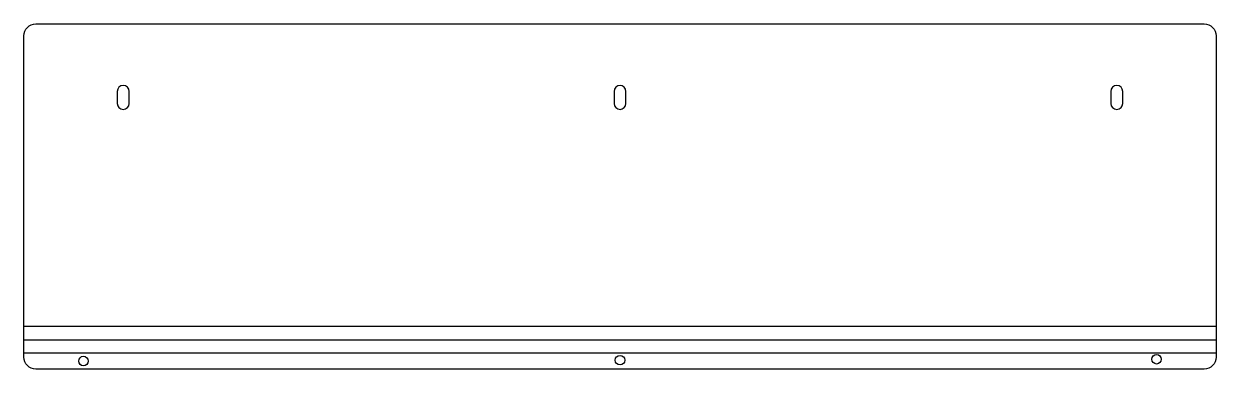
# Model space of a CAD drawing. Header units: millimetres. Extents: x -3 to 297, y 0 to 87.
import ezdxf

# ---------------------------------------------------------------- set-up
doc = ezdxf.new("R2010")
doc.units = ezdxf.units.MM

msp = doc.modelspace()

# ---------------------------------------------------------------- linework, layer by layer
at = {"layer": 'BEND'}
msp.add_line((-3, 7.39), (297, 7.39), dxfattribs=at)
at = {"layer": 'BEND_EXTENT'}
for p, q in [((-3, 10.79), (297, 10.79)), ((297, 4), (-3, 4))]:
    msp.add_line(p, q, dxfattribs=at)
at = {"layer": 'INTERIOR_PROFILES'}
for points in [[(23.5, 66.79), (23.5, 69.79, 1), (20.5, 69.79), (20.5, 66.79, 1)], [(148.5, 66.79), (148.5, 69.79, 1), (145.5, 69.79), (145.5, 66.79, 1)], [(270.5, 69.79), (270.5, 66.79, 1), (273.5, 66.79), (273.5, 69.79, 1)]]:
    msp.add_lwpolyline(points, format="xyb", close=True, dxfattribs=at)
for centre in [(12, 2.03), (147, 2.25), (282, 2.48)]:
    msp.add_circle(centre, 1.2, dxfattribs=at)
at = {"layer": 'OUTER_PROFILES'}
msp.add_lwpolyline([(0, 86.79), (294, 86.79, -0.414214), (297, 83.79), (297, 3, -0.414214), (294, 0), (0, 0, -0.414214), (-3, 3), (-3, 83.79, -0.414214)], format="xyb", close=True, dxfattribs=at)

doc.saveas('drawing.dxf')
